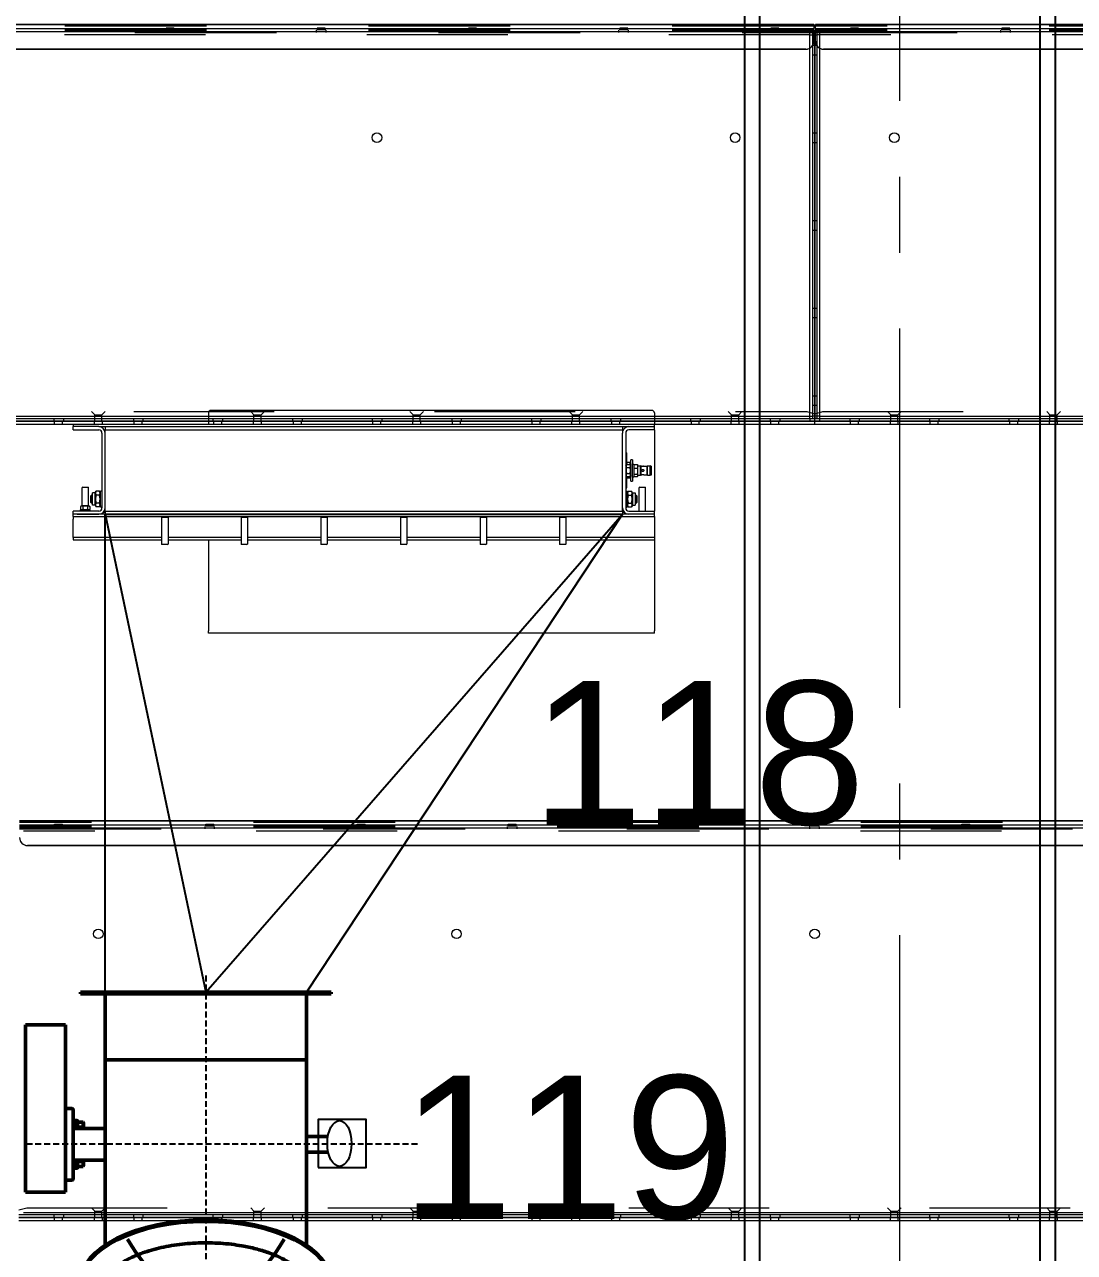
# Model space of a CAD drawing. Header units: millimetres. Extents: x 3220 to 226993, y 817 to 176024.
# Drawn here: x 75523 to 76842, y 159454 to 160996 of the extents above; entities that cross this region are included whole.
import ezdxf

# ---------------------------------------------------------------- set-up
doc = ezdxf.new("R2010")
doc.units = ezdxf.units.MM
for name, pattern in [('AXES', [50.8, 31.75, -6.35, 6.35, -6.35]), ('DASHED', [15, 7, -8]), ('GESTRICHELT2', [0.375, 0.25, -0.125])]:
    doc.linetypes.add(name, pattern=pattern)
for name, color, linetype, lineweight in [('Axe', 1, 'AXES', 9), ('Mittellinie (ISO)', 7, 'Continuous', 25), ('Mittelpunktmarkierung (ISO)', 7, 'Continuous', 25), ('Sichtbar (ISO)', 7, 'Continuous', 50)]:
    doc.layers.add(name, color=color, linetype=linetype, lineweight=lineweight)
doc.layers.add('Repère', color=76, linetype='Continuous')
for name, color, linetype, lineweight, true_color in [('Sichtbare Kanten(DIN)', 7, 'Continuous', 50, 0x3f3f3f), ('Sichtbare tangentiale Kanten(DIN)', 7, 'Continuous', 50, 0x3f3f3f), ('Verdeckte Kanten(DIN)', 7, 'DASHED', 35, 0x3f3f3f), ('Verdeckte tangentiale Kanten(DIN)', 7, 'DASHED', 35, 0x3f3f3f)]:
    doc.layers.add(name, color=color, linetype=linetype, lineweight=lineweight, true_color=true_color)
doc.styles.get("Standard").update_dxf_attribs({"font": 'arial.ttf'})

# ---------------------------------------------------------------- blocks, each defined once
blk = doc.blocks.new('Section c-a')
for points in [[(6195, 26000), (6195, 21020), (5805, 21020), (5805, 26000)], [(5824, 21020), (5824, 26000), (6176, 26000), (6176, 21020)]]:
    blk.add_lwpolyline(points, close=True)
at = {"layer": 'Axe', "ltscale": 15}
blk.add_line((6000, -4000), (6000, 33046.2), dxfattribs=at)
blk = doc.blocks.new('TKF 300 2000 F')
at = {"layer": 'Sichtbare Kanten(DIN)', "color": 5, "lineweight": 0}
for p, q in [((-1, 502), (-1999, 502)), ((-11, 471.1), (-1989, 471.1)), ((-1989, 470.9), (-11, 470.9)), ((0, 7), (-2000, 7)), ((-2000, 4), (0, 4)), ((0, 4), (-2000, 4)), ((-2000, 0), (0, 0))]:
    blk.add_line(p, q, dxfattribs=at)
for centre in [(-1900, 360), (-1450, 360), (-1000, 360)]:
    blk.add_circle(centre, 6, dxfattribs=at)
for centre in [(-1950, 497.6), (-1760, 497.6), (-1570, 497.6), (-1380, 497.6), (-1190, 497.6), (-1000, 497.6), (-810, 497.6)]:
    blk.add_ellipse(centre, major_axis=(-5, 0), ratio=0.026186, dxfattribs=at)
for centre in [(-1989, 481.1), (-1989, 480.9)]:
    blk.add_ellipse(centre, major_axis=(-10, 0), ratio=0.996195, start_param=0, end_param=1.570796, dxfattribs=at)
at = {"layer": 'Sichtbare tangentiale Kanten(DIN)', "color": 5, "lineweight": 0}
for p, q in [((-1999, 502), (-1, 502)), ((-1999, 497), (-1, 497)), ((-1999, 493.3), (-1, 493.3)), ((-1989, 470.9), (-1989, 471.1)), ((-1994, 10), (-6, 10))]:
    blk.add_line(p, q, dxfattribs=at)
at = {"layer": 'Verdeckte Kanten(DIN)', "color": 5, "lineweight": 0, "ltscale": 25.437323}
for p, q in [((-1, 500), (-1999, 500)), ((-1999, 492), (-1, 492))]:
    blk.add_line(p, q, dxfattribs=at)
at = {"layer": 'Verdeckte Kanten(DIN)', "color": 5, "lineweight": 0, "ltscale": 0.571309}
for p, q in [((-1956, 492), (-1956, 495)), ((-1944, 492), (-1944, 495)), ((-1766, 492), (-1766, 495)), ((-1754, 492), (-1754, 495)), ((-1576, 492), (-1576, 495)), ((-1564, 492), (-1564, 495)), ((-1386, 492), (-1386, 495)), ((-1374, 492), (-1374, 495)), ((-1196, 492), (-1196, 495)), ((-1184, 492), (-1184, 495)), ((-1006, 492), (-1006, 495)), ((-994, 492), (-994, 495)), ((-816, 492), (-816, 495)), ((-804, 492), (-804, 495)), ((-1956, 7), (-1956, 4)), ((-1944, 7), (-1944, 4)), ((-1856, 7), (-1856, 4)), ((-1844, 7), (-1844, 4)), ((-1756, 7), (-1756, 4)), ((-1744, 7), (-1744, 4)), ((-1656, 7), (-1656, 4)), ((-1644, 7), (-1644, 4)), ((-1556, 7), (-1556, 4)), ((-1544, 7), (-1544, 4)), ((-1456, 7), (-1456, 4)), ((-1444, 7), (-1444, 4)), ((-1356, 7), (-1356, 4)), ((-1344, 7), (-1344, 4)), ((-1256, 7), (-1256, 4)), ((-1244, 7), (-1244, 4)), ((-1156, 7), (-1156, 4)), ((-1144, 7), (-1144, 4)), ((-1056, 7), (-1056, 4)), ((-1044, 7), (-1044, 4)), ((-956, 7), (-956, 4)), ((-944, 7), (-944, 4)), ((-856, 7), (-856, 4)), ((-844, 7), (-844, 4)), ((-756, 7), (-756, 4)), ((-744, 7), (-744, 4))]:
    blk.add_line(p, q, dxfattribs=at)
at = {"layer": 'Verdeckte Kanten(DIN)', "color": 5, "lineweight": 0, "ltscale": 0.38097}
for p, q in [((-1955, 495.6), (-1955, 497.6)), ((-1945, 495.6), (-1945, 497.6)), ((-1765, 495.6), (-1765, 497.6)), ((-1755, 495.6), (-1755, 497.6)), ((-1575, 495.6), (-1575, 497.6)), ((-1565, 495.6), (-1565, 497.6)), ((-1385, 495.6), (-1385, 497.6)), ((-1375, 495.6), (-1375, 497.6)), ((-1195, 495.6), (-1195, 497.6)), ((-1185, 495.6), (-1185, 497.6)), ((-1005, 495.6), (-1005, 497.6)), ((-995, 495.6), (-995, 497.6)), ((-815, 495.6), (-815, 497.6)), ((-805, 495.6), (-805, 497.6))]:
    blk.add_line(p, q, dxfattribs=at)
at = {"layer": 'Verdeckte Kanten(DIN)', "color": 5, "lineweight": 0, "ltscale": 1.971787}
blk.add_line((-2000, 13.3), (-1990, 16), dxfattribs=at)
at = {"layer": 'Verdeckte Kanten(DIN)', "color": 5, "lineweight": 0, "ltscale": 25.208158}
blk.add_line((-1990, 16), (-10, 16), dxfattribs=at)
at = {"layer": 'Verdeckte Kanten(DIN)', "color": 5, "lineweight": 0, "ltscale": 1.104296}
for p, q in [((-1904.5, 11.9), (-1908.6, 16)), ((-1895.5, 11.9), (-1891.4, 16)), ((-1704.5, 11.9), (-1708.6, 16)), ((-1695.5, 11.9), (-1691.4, 16)), ((-1504.5, 11.9), (-1508.6, 16)), ((-1495.5, 11.9), (-1491.4, 16)), ((-1304.5, 11.9), (-1308.6, 16)), ((-1295.5, 11.9), (-1291.4, 16)), ((-1104.5, 11.9), (-1108.6, 16)), ((-1095.5, 11.9), (-1091.4, 16)), ((-904.5, 11.9), (-908.6, 16)), ((-895.5, 11.9), (-891.4, 16)), ((-704.5, 11.9), (-708.6, 16)), ((-695.5, 11.9), (-691.4, 16))]:
    blk.add_line(p, q, dxfattribs=at)
at = {"layer": 'Verdeckte Kanten(DIN)', "color": 5, "lineweight": 0, "ltscale": 0.761779}
for p, q in [((-1955, 0), (-1955, 4)), ((-1945, 0), (-1945, 4)), ((-1905, 0), (-1905, 4)), ((-1895, 0), (-1895, 4)), ((-1855, 0), (-1855, 4)), ((-1845, 0), (-1845, 4)), ((-1755, 0), (-1755, 4)), ((-1745, 0), (-1745, 4)), ((-1705, 0), (-1705, 4)), ((-1695, 0), (-1695, 4)), ((-1655, 0), (-1655, 4)), ((-1645, 0), (-1645, 4)), ((-1555, 0), (-1555, 4)), ((-1545, 0), (-1545, 4)), ((-1505, 0), (-1505, 4)), ((-1495, 0), (-1495, 4)), ((-1455, 0), (-1455, 4)), ((-1445, 0), (-1445, 4)), ((-1355, 0), (-1355, 4)), ((-1345, 0), (-1345, 4)), ((-1305, 0), (-1305, 4)), ((-1295, 0), (-1295, 4)), ((-1255, 0), (-1255, 4)), ((-1245, 0), (-1245, 4)), ((-1155, 0), (-1155, 4)), ((-1145, 0), (-1145, 4)), ((-1105, 0), (-1105, 4)), ((-1095, 0), (-1095, 4)), ((-1055, 0), (-1055, 4)), ((-1045, 0), (-1045, 4)), ((-955, 0), (-955, 4)), ((-945, 0), (-945, 4)), ((-905, 0), (-905, 4)), ((-895, 0), (-895, 4)), ((-855, 0), (-855, 4)), ((-845, 0), (-845, 4)), ((-755, 0), (-755, 4)), ((-745, 0), (-745, 4)), ((-705, 0), (-705, 4)), ((-695, 0), (-695, 4))]:
    blk.add_line(p, q, dxfattribs=at)
at = {"layer": 'Verdeckte Kanten(DIN)', "color": 5, "lineweight": 0, "ltscale": 2.692601}
for p, q in [((-1904.5, 11.9), (-1895.5, 11.9)), ((-1704.5, 11.9), (-1695.5, 11.9)), ((-1504.5, 11.9), (-1495.5, 11.9)), ((-1304.5, 11.9), (-1295.5, 11.9)), ((-1104.5, 11.9), (-1095.5, 11.9)), ((-904.5, 11.9), (-895.5, 11.9)), ((-704.5, 11.9), (-695.5, 11.9))]:
    blk.add_line(p, q, dxfattribs=at)
at = {"layer": 'Verdeckte Kanten(DIN)', "color": 5, "lineweight": 0, "ltscale": 1.50461}
for p, q in [((-1904.5, 4), (-1904.5, 11.9)), ((-1895.5, 4), (-1895.5, 11.9)), ((-1704.5, 4), (-1704.5, 11.9)), ((-1695.5, 4), (-1695.5, 11.9)), ((-1504.5, 4), (-1504.5, 11.9)), ((-1495.5, 4), (-1495.5, 11.9)), ((-1304.5, 4), (-1304.5, 11.9)), ((-1295.5, 4), (-1295.5, 11.9)), ((-1104.5, 4), (-1104.5, 11.9)), ((-1095.5, 4), (-1095.5, 11.9)), ((-904.5, 4), (-904.5, 11.9)), ((-895.5, 4), (-895.5, 11.9)), ((-704.5, 4), (-704.5, 11.9)), ((-695.5, 4), (-695.5, 11.9))]:
    blk.add_line(p, q, dxfattribs=at)
at = {"layer": 'Verdeckte Kanten(DIN)', "color": 5, "lineweight": 0, "ltscale": 5.984706}
for centre in [(-1950, 495.6), (-1760, 495.6), (-1570, 495.6), (-1380, 495.6), (-1190, 495.6), (-1000, 495.6), (-810, 495.6)]:
    blk.add_ellipse(centre, major_axis=(5, 0), ratio=0.026186, dxfattribs=at)
at = {"layer": 'Verdeckte tangentiale Kanten(DIN)', "color": 5, "lineweight": 0, "ltscale": 25.437323}
for p, q in [((-1, 500), (-1999, 500)), ((-1, 495), (-1999, 495)), ((-1, 493.2), (-1999, 493.2))]:
    blk.add_line(p, q, dxfattribs=at)
at = {"layer": 'Verdeckte tangentiale Kanten(DIN)', "color": 5, "lineweight": 0, "ltscale": 25.310009}
blk.add_line((-6, 489), (-1994, 489), dxfattribs=at)
blk = doc.blocks.new('102')
blk.add_blockref('TKF 300 2000 F', (-7107, -319))
blk = doc.blocks.new('117')
at = {"layer": 'Sichtbare Kanten(DIN)', "color": 30, "lineweight": 0}
for p, q in [((-9108, 183), (-11106, 183)), ((-9108, 183), (-9108, 178)), ((-9108, 183), (-9108, 183)), ((-9108, 174.4), (-9108, 178)), ((-9108, 176), (-9107, 176)), ((-9108, 174.4), (-9108, 162.1)), ((-9108, 173), (-9107, 173)), ((-9108, 172.9), (-9107, 172.9)), ((-9107, 176), (-9107, 173)), ((-9107, 176), (-9106, 176)), ((-9107, 176), (-9107, 173)), ((-9107, 173), (-9106, 173)), ((-9106, 172.9), (-9107, 172.9)), ((-9107, -311.9), (-9107, 172.9)), ((-9107, 172.9), (-9107, -311.9)), ((-9106, 178), (-9106, 183)), ((-9106, 183), (-9106, 183)), ((-7108, 183), (-9106, 183)), ((-9106, 178), (-9106, 174.4)), ((-9106, 162.1), (-9106, 174.4)), ((-9110, 155.9), (-9110, -311.9)), ((-9108, 161.9), (-9108, 162.1)), ((-9106, 162.1), (-9106, 161.9)), ((-9104, -311.9), (-9104, 155.9)), ((-9118, 152.1), (-11096, 152.1)), ((-11096, 151.9), (-9118, 151.9)), ((-7118, 152.1), (-9096, 152.1)), ((-9096, 151.9), (-7118, 151.9)), ((-9107, -312), (-11107, -312)), ((-11107, -315), (-9107, -315)), ((-9107, -315), (-11107, -315)), ((-11107, -319), (-9107, -319)), ((-9113, -309), (-9110, -309)), ((-9113, -312), (-9113, -309)), ((-9110, -311.9), (-9107, -311.9)), ((-9104, -311.9), (-9107, -311.9)), ((-9107, -311.9), (-9107, -312)), ((-9107, -312), (-9107, -311.9)), ((-9107, -315), (-9107, -312)), ((-7107, -312), (-9107, -312)), ((-9107, -315), (-9107, -312)), ((-9107, -315), (-7107, -315)), ((-9107, -319), (-9107, -315)), ((-7107, -315), (-9107, -315)), ((-9107, -319), (-9107, -315)), ((-9107, -319), (-7107, -319)), ((-9101, -309), (-9104, -309)), ((-9101, -309), (-9101, -312))]:
    blk.add_line(p, q, dxfattribs=at)
for centre in [(-9657, 41), (-9207, 41), (-9007, 41)]:
    blk.add_circle(centre, 6, dxfattribs=at)
for centre in [(-9917, 178.6), (-9727, 178.6), (-9537, 178.6), (-9347, 178.6), (-9157, 178.6), (-9057, 178.6), (-8867, 178.6)]:
    blk.add_ellipse(centre, major_axis=(-5, 0), ratio=0.026186, dxfattribs=at)
for centre, major_axis, start_param, end_param in [((-9118, 162.1), (10, 0), 4.712389, 6.283185), ((-9118, 161.9), (10, 0), 4.712389, 6.283185), ((-9096, 162.1), (-10, 0), 0, 1.570796), ((-9096, 161.9), (-10, 0), 0, 1.570796)]:
    blk.add_ellipse(centre, major_axis=major_axis, ratio=0.996195, start_param=start_param, end_param=end_param, dxfattribs=at)
at = {"layer": 'Sichtbare tangentiale Kanten(DIN)', "color": 30, "lineweight": 0}
for p, q in [((-11106, 183), (-9108, 183)), ((-11106, 178), (-9108, 178)), ((-11106, 174.4), (-9108, 174.4)), ((-9106, 183), (-7108, 183)), ((-9106, 178), (-7108, 178)), ((-9106, 174.4), (-7108, 174.4)), ((-9118, 152.1), (-9118, 151.9)), ((-9113, -309), (-9113, 153.3)), ((-9101, 153.3), (-9101, -309)), ((-9096, 151.9), (-9096, 152.1)), ((-11101, -309), (-9113, -309)), ((-9101, -309), (-7113, -309))]:
    blk.add_line(p, q, dxfattribs=at)
at = {"layer": 'Verdeckte Kanten(DIN)', "color": 30, "lineweight": 0, "ltscale": 25.437323}
for p, q in [((-9108, 181), (-11106, 181)), ((-11106, 173), (-9108, 173)), ((-7108, 181), (-9106, 181)), ((-9106, 173), (-7108, 173))]:
    blk.add_line(p, q, dxfattribs=at)
at = {"layer": 'Verdeckte Kanten(DIN)', "color": 30, "lineweight": 0, "ltscale": 0.571309}
for p, q in [((-9923, 173), (-9923, 176)), ((-9911, 173), (-9911, 176)), ((-9733, 173), (-9733, 176)), ((-9721, 173), (-9721, 176)), ((-9543, 173), (-9543, 176)), ((-9531, 173), (-9531, 176)), ((-9353, 173), (-9353, 176)), ((-9341, 173), (-9341, 176)), ((-9163, 173), (-9163, 176)), ((-9151, 173), (-9151, 176)), ((-9113, 173), (-9113, 176)), ((-9110, 170), (-9107, 170)), ((-9107, 170), (-9104, 170)), ((-9101, 176), (-9101, 173)), ((-9063, 173), (-9063, 176)), ((-9051, 173), (-9051, 176)), ((-8873, 173), (-8873, 176)), ((-8861, 173), (-8861, 176)), ((-9107, 156.5), (-9110, 156.5)), ((-9104, 156.5), (-9107, 156.5)), ((-9107, 144.5), (-9110, 144.5)), ((-9104, 144.5), (-9107, 144.5)), ((-9107, 46.5), (-9110, 46.5)), ((-9104, 46.5), (-9107, 46.5)), ((-9107, 34.5), (-9110, 34.5)), ((-9104, 34.5), (-9107, 34.5)), ((-9107, -63.5), (-9110, -63.5)), ((-9107, -75.5), (-9110, -75.5)), ((-9104, -63.5), (-9107, -63.5)), ((-9104, -75.5), (-9107, -75.5)), ((-9107, -173.5), (-9110, -173.5)), ((-9104, -173.5), (-9107, -173.5)), ((-9107, -185.5), (-9110, -185.5)), ((-9104, -185.5), (-9107, -185.5)), ((-9107, -283.5), (-9110, -283.5)), ((-9104, -283.5), (-9107, -283.5)), ((-9107, -295.5), (-9110, -295.5)), ((-9104, -295.5), (-9107, -295.5)), ((-10063, -312), (-10063, -315)), ((-10051, -312), (-10051, -315)), ((-9963, -312), (-9963, -315)), ((-9951, -312), (-9951, -315)), ((-9863, -312), (-9863, -315)), ((-9851, -312), (-9851, -315)), ((-9763, -312), (-9763, -315)), ((-9751, -312), (-9751, -315)), ((-9663, -312), (-9663, -315)), ((-9651, -312), (-9651, -315)), ((-9563, -312), (-9563, -315)), ((-9551, -312), (-9551, -315)), ((-9463, -312), (-9463, -315)), ((-9451, -312), (-9451, -315)), ((-9363, -312), (-9363, -315)), ((-9351, -312), (-9351, -315)), ((-9263, -312), (-9263, -315)), ((-9251, -312), (-9251, -315)), ((-9163, -312), (-9163, -315)), ((-9151, -312), (-9151, -315)), ((-9113, -312), (-9113, -315)), ((-9107, -309), (-9110, -309)), ((-9104, -309), (-9107, -309)), ((-9101, -312), (-9101, -315)), ((-9063, -312), (-9063, -315)), ((-9051, -312), (-9051, -315)), ((-8963, -312), (-8963, -315)), ((-8951, -312), (-8951, -315)), ((-8863, -312), (-8863, -315)), ((-8851, -312), (-8851, -315))]:
    blk.add_line(p, q, dxfattribs=at)
at = {"layer": 'Verdeckte Kanten(DIN)', "color": 30, "lineweight": 0, "ltscale": 0.38097}
for p, q in [((-9922, 176.6), (-9922, 178.6)), ((-9912, 176.6), (-9912, 178.6)), ((-9732, 176.6), (-9732, 178.6)), ((-9722, 176.6), (-9722, 178.6)), ((-9542, 176.6), (-9542, 178.6)), ((-9532, 176.6), (-9532, 178.6)), ((-9352, 176.6), (-9352, 178.6)), ((-9342, 176.6), (-9342, 178.6)), ((-9162, 176.6), (-9162, 178.6)), ((-9152, 176.6), (-9152, 178.6)), ((-9062, 176.6), (-9062, 178.6)), ((-9052, 176.6), (-9052, 178.6)), ((-8872, 176.6), (-8872, 178.6)), ((-8862, 176.6), (-8862, 178.6))]:
    blk.add_line(p, q, dxfattribs=at)
at = {"layer": 'Verdeckte Kanten(DIN)', "color": 30, "lineweight": 0, "ltscale": 0.897467}
for p, q in [((-9113, 170), (-9113, 173)), ((-9113, 170), (-9110, 170)), ((-9101, 170), (-9104, 170)), ((-9101, 173), (-9101, 170))]:
    blk.add_line(p, q, dxfattribs=at)
at = {"layer": 'Verdeckte Kanten(DIN)', "color": 30, "lineweight": 0, "ltscale": 0.380839}
for p, q in [((-9110, 172.9), (-9108, 172.9)), ((-9104, 172.9), (-9106, 172.9))]:
    blk.add_line(p, q, dxfattribs=at)
at = {"layer": 'Verdeckte Kanten(DIN)', "color": 30, "lineweight": 0, "ltscale": 3.233633}
for p, q in [((-9110, 172.9), (-9110, 155.9)), ((-9104, 155.9), (-9104, 172.9))]:
    blk.add_line(p, q, dxfattribs=at)
at = {"layer": 'Verdeckte Kanten(DIN)', "color": 30, "lineweight": 0, "ltscale": 25.208158}
for p, q in [((-11097, -303), (-9117, -303)), ((-9097, -303), (-7117, -303))]:
    blk.add_line(p, q, dxfattribs=at)
at = {"layer": 'Verdeckte Kanten(DIN)', "color": 30, "lineweight": 0, "ltscale": 1.104296}
for p, q in [((-10011.5, -307.1), (-10015.6, -303)), ((-10002.5, -307.1), (-9998.4, -303)), ((-9811.5, -307.1), (-9815.6, -303)), ((-9802.5, -307.1), (-9798.4, -303)), ((-9611.5, -307.1), (-9615.6, -303)), ((-9602.5, -307.1), (-9598.4, -303)), ((-9411.5, -307.1), (-9415.6, -303)), ((-9402.5, -307.1), (-9398.4, -303)), ((-9211.5, -307.1), (-9215.6, -303)), ((-9202.5, -307.1), (-9198.4, -303)), ((-9011.5, -307.1), (-9015.6, -303)), ((-9002.5, -307.1), (-8998.4, -303)), ((-8811.5, -307.1), (-8815.6, -303)), ((-8802.5, -307.1), (-8798.4, -303))]:
    blk.add_line(p, q, dxfattribs=at)
at = {"layer": 'Verdeckte Kanten(DIN)', "color": 30, "lineweight": 0, "ltscale": 2.692601}
for p, q in [((-10011.5, -307.1), (-10002.5, -307.1)), ((-9811.5, -307.1), (-9802.5, -307.1)), ((-9611.5, -307.1), (-9602.5, -307.1)), ((-9411.5, -307.1), (-9402.5, -307.1)), ((-9211.5, -307.1), (-9202.5, -307.1)), ((-9011.5, -307.1), (-9002.5, -307.1)), ((-8811.5, -307.1), (-8802.5, -307.1))]:
    blk.add_line(p, q, dxfattribs=at)
at = {"layer": 'Verdeckte Kanten(DIN)', "color": 30, "lineweight": 0, "ltscale": 1.50461}
for p, q in [((-10011.5, -315), (-10011.5, -307.1)), ((-10002.5, -315), (-10002.5, -307.1)), ((-9811.5, -315), (-9811.5, -307.1)), ((-9802.5, -315), (-9802.5, -307.1)), ((-9611.5, -315), (-9611.5, -307.1)), ((-9602.5, -315), (-9602.5, -307.1)), ((-9411.5, -315), (-9411.5, -307.1)), ((-9402.5, -315), (-9402.5, -307.1)), ((-9211.5, -315), (-9211.5, -307.1)), ((-9202.5, -315), (-9202.5, -307.1)), ((-9011.5, -315), (-9011.5, -307.1)), ((-9002.5, -315), (-9002.5, -307.1)), ((-8811.5, -315), (-8811.5, -307.1)), ((-8802.5, -315), (-8802.5, -307.1))]:
    blk.add_line(p, q, dxfattribs=at)
at = {"layer": 'Verdeckte Kanten(DIN)', "color": 30, "lineweight": 0, "ltscale": 1.971787}
for p, q in [((-9117, -303), (-9107, -305.7)), ((-9107, -305.7), (-9097, -303))]:
    blk.add_line(p, q, dxfattribs=at)
at = {"layer": 'Verdeckte Kanten(DIN)', "color": 30, "lineweight": 0, "ltscale": 0.761779}
for p, q in [((-10062, -319), (-10062, -315)), ((-10052, -319), (-10052, -315)), ((-10012, -319), (-10012, -315)), ((-10002, -319), (-10002, -315)), ((-9962, -319), (-9962, -315)), ((-9952, -319), (-9952, -315)), ((-9862, -319), (-9862, -315)), ((-9852, -319), (-9852, -315)), ((-9812, -319), (-9812, -315)), ((-9802, -319), (-9802, -315)), ((-9762, -319), (-9762, -315)), ((-9752, -319), (-9752, -315)), ((-9662, -319), (-9662, -315)), ((-9652, -319), (-9652, -315)), ((-9612, -319), (-9612, -315)), ((-9602, -319), (-9602, -315)), ((-9562, -319), (-9562, -315)), ((-9552, -319), (-9552, -315)), ((-9462, -319), (-9462, -315)), ((-9452, -319), (-9452, -315)), ((-9412, -319), (-9412, -315)), ((-9402, -319), (-9402, -315)), ((-9362, -319), (-9362, -315)), ((-9352, -319), (-9352, -315)), ((-9262, -319), (-9262, -315)), ((-9252, -319), (-9252, -315)), ((-9212, -319), (-9212, -315)), ((-9202, -319), (-9202, -315)), ((-9162, -319), (-9162, -315)), ((-9152, -319), (-9152, -315)), ((-9062, -319), (-9062, -315)), ((-9052, -319), (-9052, -315)), ((-9012, -319), (-9012, -315)), ((-9002, -319), (-9002, -315)), ((-8962, -319), (-8962, -315)), ((-8952, -319), (-8952, -315)), ((-8862, -319), (-8862, -315)), ((-8852, -319), (-8852, -315)), ((-8812, -319), (-8812, -315)), ((-8802, -319), (-8802, -315))]:
    blk.add_line(p, q, dxfattribs=at)
at = {"layer": 'Verdeckte Kanten(DIN)', "color": 30, "lineweight": 0, "ltscale": 5.984706}
for centre in [(-9917, 176.6), (-9727, 176.6), (-9537, 176.6), (-9347, 176.6), (-9157, 176.6), (-9057, 176.6), (-8867, 176.6)]:
    blk.add_ellipse(centre, major_axis=(5, 0), ratio=0.026186, dxfattribs=at)
at = {"layer": 'Verdeckte tangentiale Kanten(DIN)', "color": 30, "lineweight": 0, "ltscale": 25.437323}
for p, q in [((-9108, 181), (-11106, 181)), ((-9108, 176), (-11106, 176)), ((-9108, 174.2), (-11106, 174.2)), ((-7108, 181), (-9106, 181)), ((-7108, 176), (-9106, 176)), ((-7108, 174.2), (-9106, 174.2))]:
    blk.add_line(p, q, dxfattribs=at)
at = {"layer": 'Verdeckte tangentiale Kanten(DIN)', "color": 30, "lineweight": 0, "ltscale": 25.310009}
for p, q in [((-9113, 170), (-11101, 170)), ((-7113, 170), (-9101, 170))]:
    blk.add_line(p, q, dxfattribs=at)
at = {"layer": 'Verdeckte tangentiale Kanten(DIN)', "color": 30, "lineweight": 0, "ltscale": 3.18604}
for p, q in [((-9113, 153.3), (-9113, 170)), ((-9101, 170), (-9101, 153.3))]:
    blk.add_line(p, q, dxfattribs=at)
blk = doc.blocks.new('300x650 for TKF 300 R')
at = {"layer": 'Sichtbare Kanten(DIN)', "color": 6, "lineweight": 0}
for p, q in [((-365, 146.5), (195, 146.5)), ((-365, 146.5), (-365, 143.5)), ((-365, 29), (-365, 143.5)), ((195, 146.5), (195, 143.5)), ((195, 29), (195, 143.5)), ((-253.2, 35.2), (-254, 34.5)), ((-246, 34.5), (-254, 34.5)), ((-254, 1), (-254, 34.5)), ((-253.2, 35.2), (-246.8, 35.2)), ((-246.8, 35.2), (-246, 34.5)), ((-246, 1), (-246, 34.5)), ((-153.2, 35.2), (-154, 34.5)), ((-146, 34.5), (-154, 34.5)), ((-154, 1), (-154, 34.5)), ((-153.2, 35.2), (-146.8, 35.2)), ((-146.8, 35.2), (-146, 34.5)), ((-146, 1), (-146, 34.5)), ((-53.2, 35.2), (-54, 34.5)), ((-46, 34.5), (-54, 34.5)), ((-54, 1), (-54, 34.5)), ((-53.2, 35.2), (-46.8, 35.2)), ((-46.8, 35.2), (-46, 34.5)), ((-46, 1), (-46, 34.5)), ((46.8, 35.2), (46, 34.5)), ((54, 34.5), (46, 34.5)), ((46, 1), (46, 34.5)), ((46.8, 35.2), (53.2, 35.2)), ((53.2, 35.2), (54, 34.5)), ((54, 1), (54, 34.5)), ((146.8, 35.2), (146, 34.5)), ((154, 34.5), (146, 34.5)), ((146, 1), (146, 34.5)), ((146.8, 35.2), (153.2, 35.2)), ((153.2, 35.2), (154, 34.5)), ((154, 1), (154, 34.5)), ((246.8, 35.2), (246, 34.5)), ((254, 34.5), (246, 34.5)), ((246, 1), (246, 34.5)), ((246.8, 35.2), (253.2, 35.2)), ((253.2, 35.2), (254, 34.5)), ((254, 1), (254, 34.5)), ((-365, 26), (-365, 29)), ((-254, 29), (-365, 29)), ((-365, 3), (-365, 26)), ((-365, 26), (-254, 26)), ((-154, 29), (-246, 29)), ((-246, 26), (-154, 26)), ((-54, 29), (-146, 29)), ((-146, 26), (-54, 26)), ((46, 29), (-46, 29)), ((-46, 26), (46, 26)), ((146, 29), (54, 29)), ((54, 26), (146, 26)), ((246, 29), (154, 29)), ((154, 26), (246, 26)), ((365, 29), (254, 29)), ((254, 26), (365, 26)), ((365, 26), (365, 29)), ((365, 26), (365, 3)), ((-365, 0), (-365, 3)), ((-365, 0), (-365, -3)), ((365, 0), (-365, 0)), ((-254, 1), (-246, 1)), ((-253.2, 0.2), (-254, 1)), ((-246.8, 0.2), (-253.2, 0.2)), ((-246.8, 0.2), (-246, 1)), ((-154, 1), (-146, 1)), ((-153.2, 0.2), (-154, 1)), ((-146.8, 0.2), (-153.2, 0.2)), ((-146.8, 0.2), (-146, 1)), ((-54, 1), (-46, 1)), ((-53.2, 0.2), (-54, 1)), ((-46.8, 0.2), (-53.2, 0.2)), ((-46.8, 0.2), (-46, 1)), ((46, 1), (54, 1)), ((46.8, 0.2), (46, 1)), ((53.2, 0.2), (46.8, 0.2)), ((53.2, 0.2), (54, 1)), ((146, 1), (154, 1)), ((146.8, 0.2), (146, 1)), ((153.2, 0.2), (146.8, 0.2)), ((153.2, 0.2), (154, 1)), ((246, 1), (254, 1)), ((246.8, 0.2), (246, 1)), ((253.2, 0.2), (246.8, 0.2)), ((253.2, 0.2), (254, 1)), ((365, 0), (365, 3)), ((365, 0), (365, -3)), ((-365, -3), (-365, -7)), ((-365, -3), (365, -3)), ((-360, -7), (-365, -7)), ((-365, -109), (-365, -7)), ((-360, -3), (-333, -3)), ((-333, -7), (-360, -7)), ((-354, -7), (-354, -36.5)), ((-346, -7), (-346, -36.5)), ((-341, -29.8), (-341, -14.2)), ((-337.5, -14.2), (-341, -14.2)), ((-337.5, -14.2), (-336.3, -12.2)), ((-337.5, -29.8), (-337.5, -14.2)), ((-332.2, -12.2), (-336.3, -12.2)), ((-331, -14.2), (-332.2, -12.2)), ((-331, -32), (-331, -12)), ((-329, -12), (-331, -12)), ((-329, -105), (-329, -11)), ((-327.7, -5), (-325, -5)), ((-325, -7), (-325, -3)), ((325, -3), (-325, -3)), ((325, -7), (-325, -7)), ((-325, -7), (-325, -11)), ((-325, -11), (-325, -105)), ((325, -7), (325, -3)), ((325, -5), (327.7, -5)), ((325, -7), (325, -11)), ((325, -11), (325, -105)), ((329, -105), (329, -11)), ((329, -12), (331, -12)), ((331, -12), (331, -32)), ((331, -14.2), (332.2, -12.2)), ((332.2, -12.2), (336.3, -12.2)), ((360, -3), (333, -3)), ((333, -7), (360, -7)), ((337.5, -14.2), (336.3, -12.2)), ((337.5, -14.2), (337.5, -29.8)), ((337.5, -14.2), (341, -14.2)), ((341, -14.2), (341, -29.8)), ((344, -7), (344, -8.6)), ((356, -8.6), (344, -8.6)), ((345.6, -8.6), (344.2, -9.4)), ((344.2, -12.8), (344.2, -9.4)), ((345.6, -13.6), (344.2, -12.8)), ((345.6, -13.6), (354.4, -13.6)), ((346, -13.6), (346, -36.5)), ((347.1, -12.8), (347.1, -9.4)), ((352.9, -12.8), (352.9, -9.4)), ((354, -13.6), (354, -36.5)), ((354.4, -8.6), (355.8, -9.4)), ((354.4, -13.6), (355.8, -12.8)), ((355.8, -12.8), (355.8, -9.4)), ((356, -7), (356, -8.6)), ((360, -7), (365, -7)), ((365, -3), (365, -7)), ((-343, -17.9), (-342.1, -17)), ((-343, -26.1), (-343, -17.9)), ((-343, -26.1), (-342.1, -27)), ((-342.1, -17), (-342.1, -27)), ((-341, -17), (-342.1, -17)), ((-341, -27), (-342.1, -27)), ((-337.5, -29.8), (-341, -29.8)), ((-337.5, -29.8), (-336.3, -31.8)), ((-332.2, -17.1), (-336.3, -17.1)), ((-332.2, -26.9), (-336.3, -26.9)), ((-331, -29.8), (-332.2, -31.8)), ((331, -29.8), (332.2, -31.8)), ((332.2, -17.1), (336.3, -17.1)), ((332.2, -26.9), (336.3, -26.9)), ((337.5, -29.8), (336.3, -31.8)), ((337.5, -29.8), (341, -29.8)), ((341, -17), (342.1, -17)), ((341, -27), (342.1, -27)), ((342.1, -27), (342.1, -17)), ((343, -17.9), (342.1, -17)), ((343, -26.1), (342.1, -27)), ((343, -17.9), (343, -26.1)), ((-354, -36.5), (-346, -36.5)), ((-353.2, -37.2), (-354, -36.5)), ((-346.8, -37.2), (-353.2, -37.2)), ((-346.8, -37.2), (-346, -36.5)), ((-337.5, -49.5), (-337.5, -44.5)), ((-335.5, -44.5), (-337.5, -44.5)), ((-332.2, -31.8), (-336.3, -31.8)), ((-335.5, -44.5), (-335.5, -49.5)), ((-329, -32), (-331, -32)), ((-330.5, -36), (-330.5, -50.5)), ((-329, -36), (-330.5, -36)), ((329, -32), (331, -32)), ((332.2, -31.8), (336.3, -31.8)), ((346, -36.5), (354, -36.5)), ((346.8, -37.2), (346, -36.5)), ((353.2, -37.2), (346.8, -37.2)), ((353.2, -37.2), (354, -36.5)), ((-361.5, -52.7), (-361.5, -63.3)), ((-360.5, -52.7), (-361.5, -52.7)), ((-360.5, -52.6), (-359.9, -52)), ((-360.5, -52.6), (-360.5, -63.4)), ((-359.9, -52), (-359.9, -64)), ((-356.6, -52), (-359.9, -52)), ((-356.6, -52), (-356.6, -64)), ((-356, -52.6), (-356.6, -52)), ((-356, -52.6), (-356, -63.4)), ((-351.7, -52.7), (-356, -52.7)), ((-348.5, -52.7), (-349.2, -52.7)), ((-348.5, -52.7), (-347.7, -52)), ((-348.5, -52.7), (-348.5, -63.2)), ((-347.7, -52), (-347.7, -64)), ((-344.4, -52), (-347.7, -52)), ((-344.4, -51.5), (-344.1, -51)), ((-344.4, -51.5), (-344.4, -52)), ((-344.4, -52), (-344.4, -57.1)), ((-344.4, -57.1), (-344.4, -63.1)), ((-339.7, -50.6), (-343.8, -50.6)), ((-339.7, -53.4), (-343.8, -53.4)), ((-339.7, -60.8), (-343.8, -60.8)), ((-339.7, -50.6), (-339.7, -53.4)), ((-339.1, -52), (-339.7, -52)), ((-339.7, -52.3), (-339.1, -52.3)), ((-339.7, -53.4), (-339.7, -60.8)), ((-339.7, -60.8), (-339.7, -65.4)), ((-339.1, -66), (-339.1, -50)), ((-337.5, -50), (-339.1, -50)), ((-337.5, -49.5), (-337.5, -66.5)), ((-335.5, -49.5), (-335.5, -66.5)), ((-335.5, -52.3), (-334.4, -50.5)), ((-335.3, -52), (-335.5, -52)), ((-334.5, -49.5), (-334.1, -48.2)), ((-334.5, -50.6), (-334.5, -49.5)), ((-330.1, -50.5), (-334.4, -50.5)), ((-330.1, -54.2), (-334.4, -54.2)), ((-334.1, -48.2), (-330.9, -48.2)), ((-330.5, -49.5), (-330.9, -48.2)), ((-329, -52.3), (-330.1, -50.5)), ((-360.5, -63.3), (-361.5, -63.3)), ((-360.5, -63.4), (-359.9, -64)), ((-356.6, -64), (-359.9, -64)), ((-356, -63.4), (-356.6, -64)), ((-351.7, -63.2), (-356, -63.2)), ((-348.5, -63.2), (-349.2, -63.2)), ((-348.5, -63.2), (-347.7, -64)), ((-344.4, -64), (-347.7, -64)), ((-344.4, -63.1), (-344.4, -64.5)), ((-344.4, -64.5), (-344.1, -65)), ((-339.7, -65.4), (-343.8, -65.4)), ((-339.7, -63.7), (-339.1, -63.7)), ((-339.1, -64), (-339.7, -64)), ((-337.5, -66), (-339.1, -66)), ((-337.5, -71.5), (-337.5, -66.5)), ((-337.5, -71.5), (-335.5, -71.5)), ((-335.5, -63.6), (-334.4, -65.5)), ((-335.3, -64), (-335.5, -64)), ((-335.5, -66.5), (-335.5, -71.5)), ((-334.5, -66.5), (-334.5, -65.4)), ((-334.5, -66.5), (-334.1, -67.8)), ((-330.1, -61.8), (-334.4, -61.8)), ((-330.1, -65.5), (-334.4, -65.5)), ((-334.1, -67.8), (-330.9, -67.8)), ((-330.5, -66.5), (-330.9, -67.8)), ((-330.5, -65.5), (-330.5, -80)), ((-329, -63.6), (-330.1, -65.5)), ((-329, -80), (-330.5, -80)), ((-325, -109), (-325, -105)), ((325, -105), (325, -109)), ((-365, -109), (-360, -109)), ((-365, -109), (-365, -113)), ((-360, -113), (-365, -113)), ((-365, -113), (-365, -116)), ((-360, -116), (-365, -116)), ((-365, -130.5), (-365, -116)), ((-360, -109), (-333, -109)), ((-333, -113), (-360, -113)), ((360, -116), (-360, -116)), ((-325, -113), (-333, -113)), ((-325, -113), (-325, -109)), ((325, -109), (-325, -109)), ((325, -113), (-325, -113)), ((195, -130.5), (195, -116)), ((325, -113), (325, -109)), ((333, -113), (325, -113)), ((360, -109), (333, -109)), ((333, -113), (360, -113)), ((365, -109), (360, -109)), ((360, -113), (365, -113)), ((365, -116), (360, -116)), ((365, -109), (365, -113)), ((365, -116), (365, -113)), ((-362, -133.5), (192, -133.5))]:
    blk.add_line(p, q, dxfattribs=at)
for centre, radius, start, end in [((-333, -11), 8, 0, 90), ((-333, -11), 4, 0, 90), ((333, -11), 8, 90, 180), ((333, -11), 4, 90, 180), ((-333, -105), 8, 270, 0), ((-333, -105), 4, 270, 0), ((333, -105), 8, 180, 270), ((333, -105), 4, 180, 270), ((-362, -130.5), 3, 180, 270), ((192, -130.5), 3, 270, 0)]:
    blk.add_arc(centre, radius, start, end, dxfattribs=at)
for points, weights in [([(-336.3, -12.2), (-337.8, -14.6), (-336.3, -17.1)], [1, 1.15470053838, 1]), ([(-332.2, -17.1), (-330.7, -14.6), (-332.2, -12.2)], [1, 1.15470053838, 1]), ([(332.2, -12.2), (330.7, -14.6), (332.2, -17.1)], [1, 1.15470053838, 1]), ([(336.3, -17.1), (337.8, -14.6), (336.3, -12.2)], [1, 1.15470053838, 1]), ([(347.1, -9.4), (345.7, -8.6), (344.2, -9.4)], [1, 1.15470053838, 1]), ([(344.2, -12.8), (345.7, -13.6), (347.1, -12.8)], [1, 1.15470053838, 1]), ([(352.9, -9.4), (350, -8.6), (347.1, -9.4)], [1, 1.15470053838, 1]), ([(347.1, -12.8), (350, -13.6), (352.9, -12.8)], [1, 1.15470053838, 1]), ([(355.8, -9.4), (354.3, -8.6), (352.9, -9.4)], [1, 1.15470053838, 1]), ([(352.9, -12.8), (354.3, -13.6), (355.8, -12.8)], [1, 1.15470053838, 1]), ([(-336.3, -17.1), (-337.8, -22), (-336.3, -26.9)], [1, 1.15470053838, 1]), ([(-336.3, -26.9), (-337.8, -29.4), (-336.3, -31.8)], [1, 1.15470053838, 1]), ([(-332.2, -26.9), (-330.7, -22), (-332.2, -17.1)], [1, 1.15470053838, 1]), ([(-332.2, -31.8), (-330.7, -29.4), (-332.2, -26.9)], [1, 1.15470053838, 1]), ([(332.2, -17.1), (330.7, -22), (332.2, -26.9)], [1, 1.15470053838, 1]), ([(332.2, -26.9), (330.7, -29.4), (332.2, -31.8)], [1, 1.15470053838, 1]), ([(336.3, -26.9), (337.8, -22), (336.3, -17.1)], [1, 1.15470053838, 1]), ([(336.3, -31.8), (337.8, -29.4), (336.3, -26.9)], [1, 1.15470053838, 1]), ([(-343.8, -50.6), (-344.4, -51.3), (-344.4, -52)], [1, 1.0379548493, 1]), ([(-344.4, -52), (-344.4, -52.6), (-343.8, -53.4)], [1, 1.0379548493, 1]), ([(-343.8, -53.4), (-344.4, -55.4), (-344.4, -57.1)], [1, 1.0379548493, 1]), ([(-344.4, -57.1), (-344.4, -58.8), (-343.8, -60.8)], [1, 1.0379548493, 1]), ([(-343.8, -60.8), (-344.4, -62), (-344.4, -63.1)], [1, 1.0379548493, 1]), ([(-334.4, -50.5), (-335.5, -52.4), (-334.4, -54.2)], [1, 1.15470053838, 1]), ([(-334.4, -54.2), (-335.5, -58), (-334.4, -61.8)], [1, 1.15470053838, 1]), ([(-334.5, -50.6), (-334.5, -49.5), (-334.1, -48.2)], [1.00080034477, 1.0457013097, 1.01550081983]), ([(-330.9, -48.2), (-330.5, -49.4), (-330.5, -50.5)], [1.01550081983, 1.04411788199, 1.00530225668]), ([(-330.1, -54.2), (-329, -52.4), (-330.1, -50.5)], [1, 1.15470053838, 1]), ([(-330.1, -61.8), (-329, -58), (-330.1, -54.2)], [1, 1.15470053838, 1]), ([(-344.4, -63.1), (-344.4, -64.2), (-343.8, -65.4)], [1, 1.0379548493, 1]), ([(-343.8, -65.4), (-344, -65.2), (-344.1, -65)], [1, 1.01070966259, 1.0153754665]), ([(-334.4, -61.8), (-335.5, -63.6), (-334.4, -65.5)], [1, 1.15470053838, 1]), ([(-334.1, -67.8), (-334.5, -66.5), (-334.5, -65.4)], [1.01550081983, 1.0457013097, 1.00080034477]), ([(-330.5, -65.5), (-330.5, -66.6), (-330.9, -67.8)], [1.00530225668, 1.04411788199, 1.01550081983]), ([(-330.1, -65.5), (-329, -63.6), (-330.1, -61.8)], [1, 1.15470053838, 1])]:
    blk.add_rational_spline(points, weights, degree=2, dxfattribs=at)
for points, knots in [([(-349.2, -52.7), (-349.2, -52.7), (-349.3, -52.8), (-349.4, -52.8), (-349.5, -52.8), (-349.7, -52.8), (-349.9, -52.9), (-350.2, -52.9), (-350.3, -52.9), (-350.5, -52.9), (-350.7, -52.9), (-350.8, -52.9), (-351.1, -52.9), (-351.3, -52.8), (-351.5, -52.8), (-351.6, -52.8), (-351.7, -52.8), (-351.7, -52.7), (-351.7, -52.7)], [5.673838, 5.673838, 5.673838, 5.673838, 6.14663, 6.14663, 6.619423, 6.619423, 7.09227, 7.09227, 7.565117, 7.565117, 7.565117, 8.037964, 8.037964, 8.510811, 8.510811, 8.983603, 8.983603, 9.456396, 9.456396, 9.456396, 9.456396]), ([(-351.7, -58), (-351.7, -57.8), (-351.7, -57.7), (-351.6, -57.4), (-351.5, -57.2), (-351.3, -57), (-351.1, -56.9), (-350.8, -56.8), (-350.7, -56.7), (-350.3, -56.7), (-350.2, -56.8), (-349.9, -56.9), (-349.7, -57), (-349.5, -57.2), (-349.4, -57.4), (-349.3, -57.7), (-349.2, -57.8), (-349.2, -58)], [1.891279, 1.891279, 1.891279, 1.891279, 2.364072, 2.364072, 2.836865, 2.836865, 3.309712, 3.309712, 3.782558, 3.782558, 4.255405, 4.255405, 4.728252, 4.728252, 5.201045, 5.201045, 5.673838, 5.673838, 5.673838, 5.673838]), ([(-349.2, -58), (-349.2, -58.2), (-349.3, -58.3), (-349.4, -58.6), (-349.5, -58.8), (-349.7, -59), (-349.9, -59.1), (-350.2, -59.2), (-350.3, -59.2), (-350.5, -59.2), (-350.7, -59.2), (-350.8, -59.2), (-351.1, -59.1), (-351.3, -59), (-351.5, -58.8), (-351.6, -58.6), (-351.7, -58.3), (-351.7, -58.2), (-351.7, -58)], [5.673838, 5.673838, 5.673838, 5.673838, 6.14663, 6.14663, 6.619423, 6.619423, 7.09227, 7.09227, 7.565117, 7.565117, 7.565117, 8.037964, 8.037964, 8.510811, 8.510811, 8.983603, 8.983603, 9.456396, 9.456396, 9.456396, 9.456396]), ([(-351.7, -63.2), (-351.7, -63.2), (-351.7, -63.2), (-351.6, -63.2), (-351.5, -63.2), (-351.3, -63.2), (-351.1, -63.1), (-350.8, -63.1), (-350.7, -63.1), (-350.3, -63.1), (-350.2, -63.1), (-349.9, -63.1), (-349.7, -63.2), (-349.5, -63.2), (-349.4, -63.2), (-349.3, -63.2), (-349.2, -63.2), (-349.2, -63.2)], [1.891279, 1.891279, 1.891279, 1.891279, 2.364072, 2.364072, 2.836865, 2.836865, 3.309712, 3.309712, 3.782558, 3.782558, 4.255405, 4.255405, 4.728252, 4.728252, 5.201045, 5.201045, 5.673838, 5.673838, 5.673838, 5.673838])]:
    blk.add_open_spline(points, degree=3, knots=knots, dxfattribs=at)
blk = doc.blocks.new('116.1 L')
at = {"color": 5}
blk.add_lwpolyline([(141.3, -220), (201.3, -220), (201.3, -160), (141.3, -160)], close=True, dxfattribs=at)
blk.add_ellipse((167.9, -190), major_axis=(0, 28.8), ratio=0.528114, dxfattribs=at)
at = {"layer": 'Mittellinie (ISO)', "color": 3, "linetype": 'GESTRICHELT2', "ltscale": 30}
blk.add_line((265.8, -191), (-226.5, -191), dxfattribs=at)
at = {"layer": 'Mittelpunktmarkierung (ISO)', "color": 3, "linetype": 'GESTRICHELT2', "ltscale": 30}
for p, q in [((0, 20.9), (0, -445.2)), ((160, -366.5), (-160, -366.5))]:
    blk.add_line(p, q, dxfattribs=at)
at = {"layer": 'Sichtbar (ISO)', "color": 0, "linetype": 'Continuous', "ltscale": 30}
for p, q in [((-157.5, 0), (157.5, 0)), ((-157.5, 0), (-157.5, -2)), ((157.5, 0), (157.5, -2)), ((157.5, -2), (-157.5, -2)), ((-126.5, -85), (-126.5, -2)), ((126.5, -2), (126.5, -85)), ((-176.5, -41), (-226.5, -41)), ((-226.5, -45), (-226.5, -251)), ((-176.5, -41), (-176.5, -45)), ((-176.5, -251), (-176.5, -45)), ((-126.5, -85), (0, -85)), ((-126.5, -317.8), (-126.5, -85)), ((0, -85), (126.5, -85)), ((126.5, -317.8), (126.5, -85)), ((-174.5, -146), (-168.5, -146)), ((-166.5, -148), (-166.5, -234)), ((-166.5, -161.8), (-166.2, -161.3)), ((-162.1, -161.2), (-165.7, -161.2)), ((-162.1, -161.3), (-165.7, -161.3)), ((-162.1, -166.3), (-165.7, -166.3)), ((-161.3, -161.8), (-161.6, -161.3)), ((-161.3, -170.7), (-161.3, -161.8)), ((-161.3, -163.3), (-154, -163.3)), ((-161.3, -169.3), (-154, -169.3)), ((-154, -169.3), (-154, -163.3)), ((-153.5, -163.8), (-154, -163.3)), ((-153.5, -168.8), (-154, -169.3)), ((-153.5, -163.8), (-153.5, -168.8)), ((-166.5, -170.7), (-166.2, -171.3)), ((-166.5, -171), (-166.3, -171)), ((-162.1, -171.3), (-165.7, -171.3)), ((-161.3, -170.7), (-161.6, -171.3)), ((-161.5, -171), (-126.5, -171)), ((-166.5, -211.3), (-166.2, -210.7)), ((-166.5, -211), (-166.3, -211)), ((-162.1, -210.7), (-165.7, -210.7)), ((-162.1, -215.7), (-165.7, -215.7)), ((-161.3, -211.3), (-161.6, -210.7)), ((-161.5, -211), (-126.5, -211)), ((-161.3, -220.2), (-161.3, -211.3)), ((-161.3, -212.7), (-154.3, -212.7)), ((-154.3, -218.7), (-154.3, -212.7)), ((-153.8, -213.2), (-154.3, -212.7)), ((-154.3, -212.7), (-154, -212.7)), ((-154, -213), (-154, -212.7)), ((-153.5, -213.2), (-154, -212.7)), ((-153.8, -213.2), (-153.8, -218.2)), ((-153.5, -213.2), (-153.5, -218.2)), ((-166.5, -220.2), (-166.2, -220.7)), ((-162.1, -220.7), (-165.7, -220.7)), ((-162.1, -220.8), (-165.7, -220.8)), ((-161.3, -220.2), (-161.6, -220.7)), ((-161.3, -218.7), (-154.3, -218.7)), ((-153.8, -218.2), (-154.3, -218.7)), ((-154.3, -218.7), (-154, -218.7)), ((-153.5, -218.2), (-154, -218.7)), ((-154, -218.7), (-154, -218.5)), ((-174.5, -236), (-168.5, -236)), ((-226.5, -251), (-176.5, -251))]:
    blk.add_line(p, q, dxfattribs=at)
at = {"layer": 'Sichtbar (ISO)', "color": 1, "linetype": 'Continuous', "ltscale": 30}
for p, q in [((-226.5, -45), (-226.5, -41)), ((-157.5, -366.5), (-157.5, -364.7)), ((157.5, -366.5), (157.5, -364.7))]:
    blk.add_line(p, q, dxfattribs=at)
at = {"layer": 'Sichtbar (ISO)', "color": 5, "linetype": 'Continuous', "ltscale": 30}
for p, q in [((153.4, -181), (126.5, -181)), ((153.8, -201), (126.5, -201))]:
    blk.add_line(p, q, dxfattribs=at)
at = {"layer": 'Sichtbar (ISO)', "color": 0, "linetype": 'Continuous', "ltscale": 30}
for centre, start, end in [((-174.5, -148), 90, 180), ((-168.5, -148), 0, 90), ((-174.5, -234), 180, 270), ((-168.5, -234), 270, 0)]:
    blk.add_arc(centre, 2, start, end, dxfattribs=at)
for centre, major_axis, start_param, end_param in [((0, -364.7), (-157.5, 0), 3.141593, 6.283185), ((0, -85), (0, 299), 2.423505, 3.85968)]:
    blk.add_ellipse(centre, major_axis=major_axis, ratio=0.5, start_param=start_param, end_param=end_param, dxfattribs=at)
blk.add_ellipse((0, -366.5), major_axis=(157.5, 0), ratio=0.5, dxfattribs=at)
for points, weights in [([(-165.7, -161.2), (-166.6, -161.3), (-165.7, -161.3)], [1, 1.15470053838, 1]), ([(-165.7, -161.3), (-166.6, -163.8), (-165.7, -166.3)], [1, 1.15470053838, 1]), ([(-165.7, -166.3), (-166.6, -168.8), (-165.7, -171.3)], [1, 1.15470053838, 1]), ([(-162.1, -161.3), (-161.2, -161.3), (-162.1, -161.2)], [1, 1.15470053838, 1]), ([(-162.1, -166.3), (-161.2, -163.8), (-162.1, -161.3)], [1, 1.15470053838, 1]), ([(-162.1, -171.3), (-161.2, -168.8), (-162.1, -166.3)], [1, 1.15470053838, 1]), ([(-165.7, -171.3), (-166.2, -171.3), (-166.2, -171.3)], [1, 1.07645155705, 1.07733982729]), ([(-161.6, -171.3), (-161.6, -171.3), (-162.1, -171.3)], [1.07733982729, 1.07645155705, 1]), ([(-165.7, -210.7), (-166.6, -213.2), (-165.7, -215.7)], [1, 1.15470053838, 1]), ([(-166.2, -210.7), (-166.2, -210.7), (-165.7, -210.7)], [1.07734785991, 1.07691857703, 1]), ([(-165.7, -215.7), (-166.6, -218.2), (-165.7, -220.7)], [1, 1.15470053838, 1]), ([(-162.1, -215.7), (-161.2, -213.2), (-162.1, -210.7)], [1, 1.15470053838, 1]), ([(-162.1, -210.7), (-161.6, -210.7), (-161.6, -210.7)], [1, 1.07691857703, 1.07734785991]), ([(-162.1, -220.7), (-161.2, -218.2), (-162.1, -215.7)], [1, 1.15470053838, 1]), ([(-165.7, -220.7), (-166.6, -220.7), (-165.7, -220.8)], [1, 1.15470053838, 1]), ([(-162.1, -220.8), (-161.2, -220.7), (-162.1, -220.7)], [1, 1.15470053838, 1])]:
    blk.add_rational_spline(points, weights, degree=2, dxfattribs=at)
blk.add_open_spline([(126.5, -366.5), (126.5, -365.6), (126.4, -364.7), (126.1, -362.9), (125.8, -362), (125.1, -359.9), (124.6, -358.8), (123.3, -356.5), (122.5, -355.2), (120.6, -352.6), (119.4, -351.3), (116.7, -348.5), (115.2, -347.1), (110.8, -343.5), (107.7, -341.2), (100.7, -336.9), (96.7, -334.7), (88.1, -330.7), (83.4, -328.8), (73.5, -325.3), (68.2, -323.7), (57.1, -320.8), (51.3, -319.6), (36.7, -317), (27.6, -315.9), (9.3, -314.7), (0, -314.6), (-18.5, -315.2), (-27.7, -316), (-45.5, -318.4), (-54.1, -320.1), (-70.2, -324.2), (-77.8, -326.6), (-90, -331.5), (-94.9, -333.8), (-103.7, -338.6), (-107.5, -341.1), (-113.5, -345.6), (-115.8, -347.6), (-119.6, -351.5), (-121.2, -353.4), (-123.4, -356.5), (-124.1, -357.9), (-125.3, -360.4), (-125.7, -361.5), (-126.3, -363.7), (-126.4, -364.7), (-126.5, -366.7), (-126.5, -367.6), (-126.2, -369.7), (-125.9, -370.7), (-125.1, -373), (-124.5, -374.3), (-123, -377), (-122, -378.4), (-119.6, -381.4), (-118.2, -383), (-114.8, -386.1), (-112.9, -387.8), (-108.6, -391), (-106.2, -392.7), (-99.6, -396.7), (-95, -399.1), (-85, -403.5), (-79.6, -405.6), (-68, -409.3), (-61.8, -411), (-48.9, -413.8), (-42.1, -415), (-28.4, -416.8), (-21.3, -417.5), (-7, -418.2), (0.2, -418.3), (14.5, -417.9), (21.6, -417.4), (35.6, -416), (42.5, -414.9), (55.7, -412.4), (62.1, -410.9), (74.2, -407.4), (79.9, -405.5), (90.4, -401.2), (95.3, -398.9), (103.9, -394.2), (107.8, -391.7), (113.7, -387.2), (115.9, -385.2), (119.7, -381.3), (121.2, -379.5), (123.4, -376.3), (124.2, -374.9), (125.3, -372.5), (125.7, -371.3), (126.3, -369.2), (126.4, -368.2), (126.5, -366.9), (126.5, -366.7), (126.5, -366.5)], degree=3, knots=[0, 0, 0, 0, 0.090094, 0.090094, 0.180188, 0.180188, 0.270282, 0.270282, 0.360376, 0.360376, 0.450471, 0.450471, 0.540565, 0.540565, 0.679411, 0.679411, 0.818258, 0.818258, 0.957105, 0.957105, 1.095951, 1.095951, 1.234798, 1.234798, 1.436479, 1.436479, 1.638161, 1.638161, 1.839842, 1.839842, 2.041524, 2.041524, 2.243205, 2.243205, 2.400484, 2.400484, 2.557763, 2.557763, 2.683137, 2.683137, 2.80851, 2.80851, 2.910576, 2.910576, 3.012642, 3.012642, 3.114708, 3.114708, 3.216774, 3.216774, 3.31884, 3.31884, 3.420906, 3.420906, 3.522971, 3.522971, 3.625037, 3.625037, 3.727103, 3.727103, 3.829169, 3.829169, 3.985253, 3.985253, 4.141337, 4.141337, 4.29742, 4.29742, 4.453504, 4.453504, 4.609588, 4.609588, 4.765671, 4.765671, 4.921755, 4.921755, 5.077839, 5.077839, 5.233923, 5.233923, 5.390006, 5.390006, 5.54609, 5.54609, 5.702174, 5.702174, 5.827304, 5.827304, 5.952435, 5.952435, 6.054335, 6.054335, 6.156235, 6.156235, 6.258136, 6.258136, 6.283185, 6.283185, 6.283185, 6.283185], dxfattribs=at)

msp = doc.modelspace()

# ---------------------------------------------------------------- linework, layer by layer
at = {"color": 30}
msp.add_lwpolyline([(75624.5, 160380.7), (76274.5, 160380.7), (75877.5, 159780.4), (75624.5, 159780.4), (75624.5, 160380.7), (75751, 159780.4), (76274.5, 160380.7)], dxfattribs=at)

# ---------------------------------------------------------------- block references
for name, p in [('Section c-a', (70623, 135943.7)), ('117', (85623, 160812.7)), ('102', (84623, 159812.7)), ('116.1 L', (75751, 159780.4))]:
    msp.add_blockref(name, p)
at = {"lineweight": 0, "rotation": 180}
msp.add_blockref('300x650 for TKF 300 R', (75949.5, 160377.7), dxfattribs=at)

# ---------------------------------------------------------------- texts
at = {"layer": 'Repère', "char_height": 180, "attachment_point": 1}
for s, insert in [('118', (76160, 160171.3)), ('119', (75996.9, 159675.8))]:
    msp.add_mtext_dynamic_manual_height_columns(s, width=7197.386, gutter_width=12.5, heights=[0], dxfattribs=dict(at, insert=insert))

doc.saveas('drawing.dxf')
